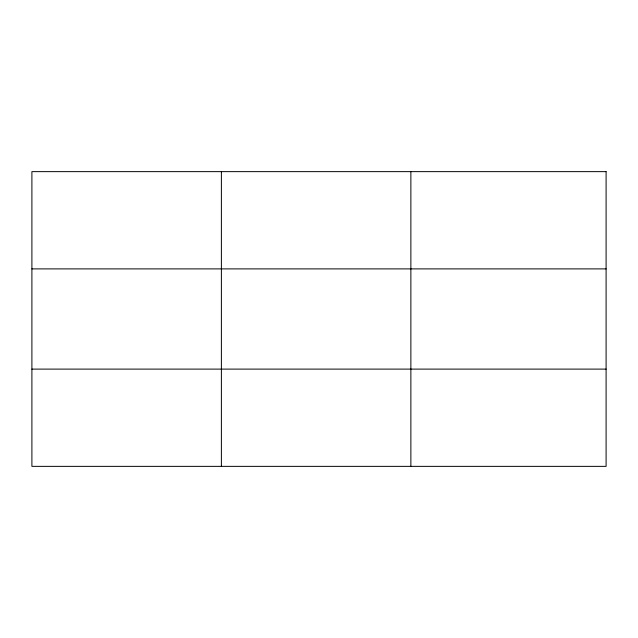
<?xml version="1.0" encoding="UTF-8"?>
<svg xmlns="http://www.w3.org/2000/svg" width="638" height="638" viewBox="0 0 638 638"><rect width="100%" height="100%" fill="white"/><g stroke="black" fill="none" stroke-linecap="round" stroke-linejoin="round"><path stroke-width="0.96" d="M221.386 466.362L221.386 171.638M410.872 466.362L410.872 171.638M31.9 268.893L606.1 268.893M31.9 369.107L606.1 369.107M606.1 171.638L606.1 466.362L31.9 466.362L31.9 171.638L606.1 171.638"/></g></svg>
